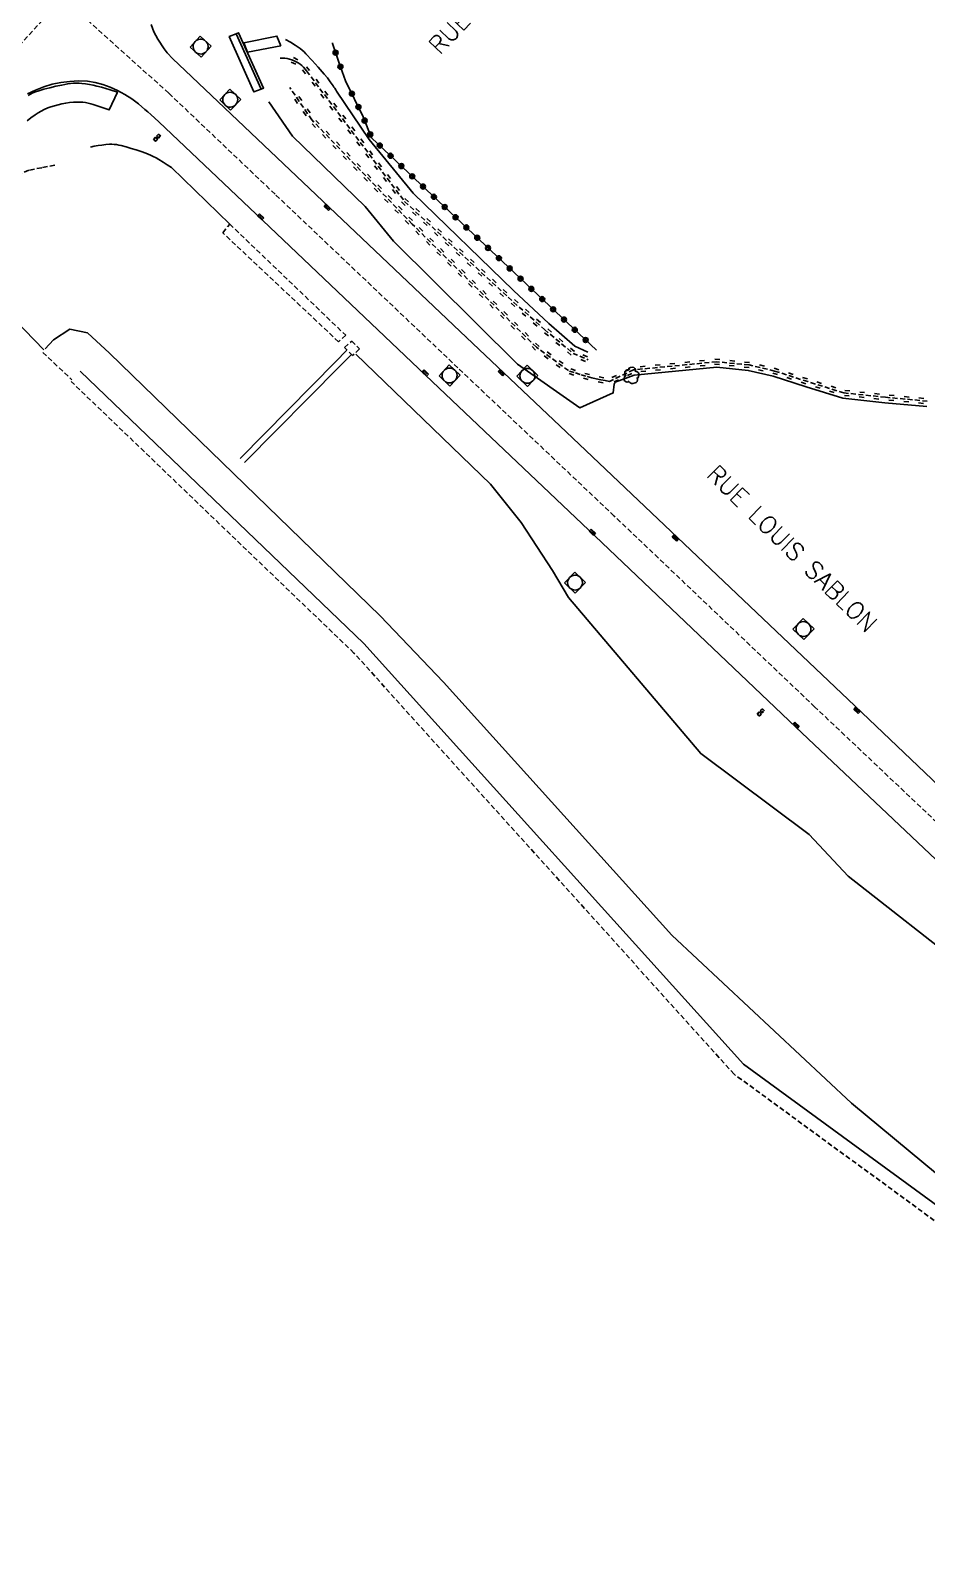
# Model space of a CAD drawing. Header units: millimetres. Extents: x 163000 to 163983, y 152000 to 152911.
# Drawn here: x 163612 to 163702.3, y 152329.6 to 152481.6 of the extents above; entities that cross this region are included whole.
import ezdxf
from ezdxf.enums import TextEntityAlignment as Align

# ---------------------------------------------------------------- set-up
doc = ezdxf.new("R2010")
doc.units = ezdxf.units.MM
doc.linetypes.add('DASHED', pattern=[0.75, 0.5, -0.25])
doc.layers.get('0').update_dxf_attribs({"linetype": 'CONTINUOUS'})
for name, color, linetype in [('W0001', 6, 'DASHED'), ('W0003', 5, 'CONTINUOUS'), ('W0008', 7, 'CONTINUOUS'), ('W0014', 7, 'CONTINUOUS'), ('W0112', 1, 'DASHED'), ('W0121', 7, 'CONTINUOUS'), ('W0124', 7, 'CONTINUOUS'), ('W0211', 2, 'CONTINUOUS'), ('W0212', 2, 'CONTINUOUS'), ('W0213', 2, 'CONTINUOUS'), ('W0220', 5, 'DASHED'), ('W0221', 2, 'CONTINUOUS'), ('W0300', 7, 'CONTINUOUS'), ('W0322', 7, 'CONTINUOUS'), ('W0400', 7, 'CONTINUOUS'), ('W0420', 7, 'CONTINUOUS'), ('W0425', 7, 'CONTINUOUS'), ('W0989', 7, 'CONTINUOUS')]:
    doc.layers.add(name, color=color, linetype=linetype)
doc.styles.get("Standard").update_dxf_attribs({"font": 'romans.shx', "width": 0.85})

# ---------------------------------------------------------------- blocks, each defined once
blk = doc.blocks.new('T400')
for p, q in [((-0.15, 0.3), (0.15, 0.3)), ((-0.15, -0.25), (-0.15, 0.3)), ((-0.15, 0.15), (0.15, 0.15)), ((-0.15, 0), (0.15, 0)), ((0.15, 0.3), (0.15, -0.25)), ((-0.15, -0.15), (0.15, -0.15)), ((-0.15, -0.25), (-0.15, -0.3)), ((-0.15, -0.3), (0.15, -0.3)), ((0.15, -0.3), (0.15, -0.25))]:
    blk.add_line(p, q)
blk = doc.blocks.new('T300')
for p, q in [((-0.8, 0.51), (-0.86, 0.34)), ((-0.86, 0.34), (-0.86, 0.17)), ((-0.86, 0.17), (-0.74, 0.06)), ((-0.69, 0.63), (-0.8, 0.51)), ((-0.8, -0.06), (-0.74, 0.06)), ((-0.74, 0.06), (-0.69, 0.11)), ((-0.57, 0.69), (-0.69, 0.63)), ((-0.46, 0.69), (-0.57, 0.69)), ((-0.29, 0.63), (-0.46, 0.69)), ((-0.29, 0.63), (-0.17, 0.74)), ((-0.23, 0.57), (-0.29, 0.63)), ((-0.17, 0.74), (-0.06, 0.8)), ((-0.06, 0.8), (0.06, 0.8)), ((0.06, 0.8), (0.23, 0.74)), ((0.23, 0.74), (0.34, 0.63)), ((0.34, 0.63), (0.4, 0.51)), ((0.46, 0.46), (0.34, 0.46)), ((0.4, 0.51), (0.4, 0.46)), ((0.57, 0.4), (0.46, 0.46)), ((0.57, 0.4), (0.69, 0.29)), ((0.69, 0.29), (0.74, 0.17)), ((0.74, 0.06), (0.69, -0.17)), ((0.74, 0.17), (0.74, 0.06)), ((-0.8, -0.17), (-0.8, -0.06)), ((-0.8, -0.23), (-0.8, -0.17)), ((-0.74, -0.34), (-0.8, -0.23)), ((-0.69, -0.4), (-0.74, -0.34)), ((-0.51, -0.46), (-0.69, -0.4)), ((-0.4, -0.46), (-0.51, -0.46)), ((-0.4, -0.46), (-0.34, -0.46)), ((-0.34, -0.46), (-0.34, -0.4)), ((-0.34, -0.51), (-0.34, -0.46)), ((-0.29, -0.63), (-0.34, -0.51)), ((-0.17, -0.74), (-0.29, -0.63)), ((-0.06, -0.8), (-0.17, -0.74)), ((0.06, -0.8), (-0.06, -0.8)), ((0.17, -0.74), (0.06, -0.8)), ((0.23, -0.69), (0.17, -0.74)), ((0.29, -0.46), (0.23, -0.46)), ((0.29, -0.63), (0.23, -0.69)), ((0.46, -0.4), (0.29, -0.46)), ((0.34, -0.51), (0.29, -0.63)), ((0.34, -0.51), (0.34, -0.46)), ((0.57, -0.34), (0.46, -0.4)), ((0.63, -0.29), (0.57, -0.34)), ((0.69, -0.17), (0.63, -0.29))]:
    blk.add_line(p, q)
blk = doc.blocks.new('T420')
for p, q in [((0.75, 0.75), (-0.75, 0.75)), ((-0.75, 0.75), (-0.75, -0.75)), ((0.75, 0.75), (0.75, -0.75)), ((0.75, -0.75), (-0.75, -0.75))]:
    blk.add_line(p, q)
blk.add_ellipse((0, 0), major_axis=(-0.53, 0.53), ratio=1, start_param=3.926991, end_param=10.210176)
blk = doc.blocks.new('T425')
for p, q in [((-0.15, 0.6), (0.15, 0.6)), ((-0.15, 0.6), (-0.15, 0.3)), ((-0.15, 0.3), (0.15, 0.3)), ((-0.15, 0.15), (0.15, 0.15)), ((-0.15, -0.15), (-0.15, 0.15)), ((0, 0.45), (0.15, 0.45)), ((0.15, 0.45), (0.15, 0.3)), ((0.15, 0.15), (0.15, -0.15)), ((0.15, -0.15), (-0.15, -0.15))]:
    blk.add_line(p, q)
blk.add_ellipse((0, 0), major_axis=(-0.106, 0.106), ratio=1, start_param=3.926991, end_param=10.210176)
blk = doc.blocks.new('t220o')
at = {"color": 0, "linetype": 'Continuous'}
for p, q in [((-0.25, 0.25), (0.25, 0.25)), ((-0.25, -0.25), (0.25, -0.25))]:
    blk.add_line(p, q, dxfattribs=at)
blk = doc.blocks.new('t322o')
at = {"color": 0, "linetype": 'Continuous'}
for radius in [0.25, 0.15]:
    blk.add_circle((0, 0), radius, dxfattribs=at)

msp = doc.modelspace()

# ---------------------------------------------------------------- linework, layer by layer
at = {"layer": 'W0001'}
for points in [[(163624.06, 152494.33), (163621.94, 152491.95), (163607.88, 152476.72)], [(163708.18, 152397.18), (163691, 152413.44), (163670.81, 152432.66), (163655.08, 152447.58), (163636.68, 152465.06), (163625.99, 152475.22), (163617.62, 152482.75), (163615.29, 152484.77)]]:
    msp.add_lwpolyline(points, dxfattribs=at)
at = {"layer": 'W0003'}
msp.add_lwpolyline([(163637.25, 152480), (163636.86, 152480.97), (163633.53, 152480.31), (163633.92, 152479.35)], close=True, dxfattribs=at)
for points in [[(163633.16, 152438.47), (163642.79, 152448.22), (163643.87, 152449.33)], [(163633.62, 152438.04), (163643.24, 152447.79), (163644.33, 152448.9)]]:
    msp.add_lwpolyline(points, dxfattribs=at)
at = {"layer": 'W0008'}
for points in [[(163624.23, 152482.13), (163624.49, 152481.4), (163624.88, 152480.66), (163625.52, 152479.7), (163625.83, 152479.3), (163626.39, 152478.68), (163626.99, 152478.11), (163655.95, 152450.65), (163655.95, 152450.65), (163665.97, 152441.13), (163695.01, 152413.56), (163707.01, 152402.13)], [(163706.26, 152395.16), (163689.08, 152411.42), (163668.89, 152430.64), (163653.17, 152445.56), (163634.77, 152463.04), (163624.98, 152472.34), (163624.59, 152472.71), (163624.19, 152473.07), (163623.89, 152473.34), (163623.57, 152473.6), (163622.94, 152474.15), (163622.26, 152474.65), (163621.56, 152475.11), (163620.82, 152475.5), (163620.1, 152475.84), (163619.35, 152476.1), (163618.59, 152476.3), (163617.81, 152476.43), (163616.91, 152476.46), (163616.02, 152476.42), (163615.13, 152476.3), (163614.26, 152476.12), (163613.4, 152475.86), (163612.57, 152475.54), (163611.76, 152475.15)]]:
    msp.add_lwpolyline(points, dxfattribs=at)
at = {"layer": 'W0014'}
for points in [[(163632.78, 152481.2), (163632.07, 152480.92), (163634.56, 152475.36), (163635.29, 152475.64)], [(163611.83, 152475), (163612.07, 152475.13), (163612.31, 152475.25), (163612.56, 152475.35), (163612.82, 152475.44), (163613.41, 152475.62), (163614.01, 152475.78), (163614.61, 152475.92), (163615.22, 152476.05), (163615.82, 152476.17), (163616.11, 152476.21), (163616.39, 152476.23), (163616.67, 152476.24), (163616.96, 152476.24), (163617.24, 152476.21), (163617.62, 152476.17), (163618, 152476.11), (163618.37, 152476.03), (163618.74, 152475.95), (163619.2, 152475.83), (163619.64, 152475.7), (163620.09, 152475.56), (163620.82, 152475.32), (163619.99, 152473.54), (163618.39, 152474.09), (163618.13, 152474.17), (163617.87, 152474.23), (163617.6, 152474.28), (163617.33, 152474.32), (163617.06, 152474.33), (163616.79, 152474.33), (163616.4, 152474.31), (163616.01, 152474.28), (163615.62, 152474.23), (163615.24, 152474.16), (163614.86, 152474.07), (163614.48, 152473.97), (163614.13, 152473.86), (163613.8, 152473.74), (163613.46, 152473.59), (163613.14, 152473.43), (163612.83, 152473.24), (163612.53, 152473.05), (163612.12, 152472.75), (163611.73, 152472.44)], [(163620.82, 152475.32), (163620.82, 152475.32), (163619.99, 152473.54), (163618.39, 152474.09), (163618.13, 152474.17), (163617.87, 152474.23), (163617.6, 152474.28), (163617.33, 152474.32), (163617.06, 152474.33), (163616.79, 152474.33), (163616.4, 152474.31), (163616.01, 152474.28), (163615.62, 152474.23), (163615.24, 152474.16), (163614.86, 152474.07), (163614.48, 152473.97), (163614.13, 152473.86), (163613.8, 152473.74), (163613.46, 152473.59), (163613.14, 152473.43), (163612.83, 152473.24), (163612.53, 152473.05), (163612.32, 152472.89)], [(163733.16, 152333.62), (163722.78, 152349), (163683.81, 152377.49), (163645.61, 152419.83), (163617.07, 152447.23)]]:
    msp.add_lwpolyline(points, dxfattribs=at)
at = {"layer": 'W0112'}
for points in [[(163614.52, 152467.97), (163613.21, 152467.73), (163611.9, 152467.47), (163609.82, 152466.68), (163607.44, 152464.98), (163607.07, 152464.6), (163603.04, 152460.14)], [(163613.31, 152449.14), (163616.23, 152446.38)], [(163732.03, 152332.85), (163721.78, 152348.04), (163682.88, 152376.47), (163644.62, 152418.87), (163616.17, 152446.2)]]:
    msp.add_lwpolyline(points, dxfattribs=at)
for points in [[(163643.07, 152450.2), (163631.41, 152461.18), (163632.12, 152462.05), (163643.79, 152450.86)], [(163643.67, 152449.62), (163644.39, 152450.28), (163645.19, 152449.48), (163644.48, 152448.82)]]:
    msp.add_lwpolyline(points, close=True, dxfattribs=at)
at = {"layer": 'W0121'}
msp.add_lwpolyline([(163613.43, 152449.41), (163585.38, 152478.38)], dxfattribs=at)
at = {"layer": 'W0124'}
msp.add_lwpolyline([(163632.78, 152481.2), (163635.29, 152475.64), (163635.52, 152475.75), (163633.01, 152481.31)], close=True, dxfattribs=at)
at = {"layer": 'W0211'}
msp.add_lwpolyline([(163771.28, 152280.66), (163760.5, 152297.71), (163752.19, 152308.87), (163749.17, 152313.96), (163745.52, 152319.83), (163733.91, 152336.66), (163733.91, 152336.66), (163730.08, 152342.81), (163727.83, 152346.53), (163725.72, 152349.65), (163722.21, 152352.98), (163712.85, 152359.41), (163709.03, 152361.65), (163694.68, 152373.56), (163676.6, 152390.47), (163653.64, 152415.95), (163647.27, 152422.61), (163620.03, 152449.06), (163617.8, 152451.11), (163616.03, 152451.47), (163614.4, 152450.4), (163613.56, 152449.5)], dxfattribs=at)
at = {"layer": 'W0212'}
msp.add_lwpolyline([(163618.11, 152469.79), (163618.49, 152469.88), (163618.87, 152469.95), (163619.25, 152470.01), (163619.64, 152470.05), (163620.02, 152470.08), (163620.26, 152470.08), (163620.5, 152470.07), (163620.73, 152470.05), (163620.96, 152470.01), (163621.19, 152469.96), (163621.71, 152469.82), (163622.21, 152469.67), (163622.72, 152469.52), (163623.2, 152469.35), (163623.67, 152469.18), (163624.14, 152468.99), (163624.43, 152468.86), (163624.72, 152468.72), (163625, 152468.56), (163625.43, 152468.3), (163625.84, 152468.03), (163626.25, 152467.74), (163632.12, 152462.05)], dxfattribs=at)
at = {"layer": 'W0213'}
msp.add_lwpolyline([(163644.8, 152448.97), (163658.35, 152435.88), (163661.43, 152432), (163664.58, 152427.19), (163666.2, 152424.45), (163679.51, 152408.76), (163690.43, 152400.59), (163694.34, 152396.42), (163706.58, 152386.8)], dxfattribs=at)
at = {"layer": 'W0220'}
for points in [[(163637.18, 152478.76), (163637.43, 152478.77), (163637.67, 152478.75), (163637.91, 152478.71), (163638.14, 152478.66), (163638.37, 152478.59), (163638.6, 152478.5), (163638.81, 152478.39), (163639.01, 152478.28), (163639.2, 152478.14), (163639.38, 152478), (163639.55, 152477.84), (163639.7, 152477.66), (163639.85, 152477.48)], [(163639.85, 152477.48), (163649.72, 152464.32), (163649.72, 152464.32), (163660.12, 152454.7), (163663.79, 152451.44), (163666.66, 152449.04), (163668.17, 152448.39)], [(163702.31, 152444.23), (163698.11, 152444.62), (163693.91, 152445.06), (163690.28, 152446.19), (163686.95, 152447.26), (163684.39, 152447.87), (163681.12, 152448.19), (163672.75, 152447.38), (163670.34, 152446.22), (163669.89, 152446.3), (163669.45, 152446.38), (163669, 152446.48), (163668.56, 152446.58), (163667.96, 152446.74), (163667.37, 152446.91), (163666.79, 152447.1), (163666.21, 152447.3), (163662.97, 152449.65), (163650.48, 152462.05), (163650.48, 152462.05), (163640.38, 152472.54), (163638.17, 152475.79)]]:
    msp.add_lwpolyline(points, dxfattribs=at)
at = {"layer": 'W0221'}
for points in [[(163637.73, 152480.64), (163638.23, 152480.35), (163638.71, 152480.05), (163639.19, 152479.72), (163639.4, 152479.56), (163639.6, 152479.39), (163639.79, 152479.2), (163640.41, 152478.53), (163641.02, 152477.84), (163641.62, 152477.15), (163641.94, 152476.76), (163642.24, 152476.37), (163642.54, 152475.96), (163642.61, 152475.85), (163642.69, 152475.73), (163642.78, 152475.58), (163642.87, 152475.43), (163646.14, 152470.57), (163650.57, 152465.16), (163660.67, 152455.37), (163664.23, 152452.05), (163666.86, 152449.75), (163668.14, 152449.17)], [(163702.26, 152443.68), (163698.05, 152444.07), (163693.8, 152444.53), (163690.12, 152445.67), (163686.81, 152446.73), (163684.3, 152447.33), (163681.12, 152447.64), (163672.8, 152446.83), (163670.91, 152446.14), (163670.91, 152446.14), (163670.8, 152445.95), (163670.71, 152445.06), (163667.36, 152443.56), (163661.08, 152447.94), (163648.59, 152460.34), (163645.74, 152463.82), (163638.42, 152470.9), (163636.06, 152474.36)]]:
    msp.add_lwpolyline(points, dxfattribs=at)
at = {"layer": 'W0322'}
for points in [[(163643.78, 152476.48), (163643.09, 152478.34), (163642.47, 152480.22), (163642.45, 152480.3)], [(163643.78, 152476.48), (163645.54, 152472.86), (163646.4, 152470.74), (163651.3, 152466.08), (163669.02, 152449.35)]]:
    msp.add_lwpolyline(points, dxfattribs=at)

# ---------------------------------------------------------------- block references
at = {"layer": 'W0220'}
for p, rotation in [((163638.64, 152478.48), 333.7329743461219), ((163639.8, 152477.54), 307.9849649185423), ((163640.75, 152476.28), 306.8911569019244), ((163641.65, 152475.08), 306.8911569019244), ((163639.01, 152474.55), 124.2863416568135), ((163639.86, 152473.31), 124.2863416568135), ((163642.55, 152473.88), 306.8911569019244), ((163640.77, 152472.14), 133.9043287945533), ((163643.45, 152472.68), 306.8911569019244), ((163641.81, 152471.05), 133.9043287945533), ((163644.35, 152471.48), 306.8911569019244), ((163645.25, 152470.28), 306.8911569019244), ((163642.85, 152469.97), 133.9043287945533), ((163643.89, 152468.89), 133.9043287945533), ((163646.15, 152469.08), 306.8911569019244), ((163644.94, 152467.81), 133.9043287945533), ((163647.05, 152467.88), 306.8911569019244), ((163645.98, 152466.73), 133.9043287945533), ((163647.02, 152465.65), 133.9043287945533), ((163647.95, 152466.68), 306.8911569019244), ((163648.06, 152464.57), 133.9043287945533), ((163648.85, 152465.48), 306.8911569019244), ((163649.76, 152464.29), 317.2142288713753), ((163649.1, 152463.49), 133.9043287945533), ((163650.86, 152463.27), 317.2142288713753), ((163650.14, 152462.41), 133.9043287945533), ((163651.19, 152461.34), 135.2019026490766), ((163651.96, 152462.25), 317.2142288713753), ((163653.06, 152461.23), 317.2142288713753), ((163652.26, 152460.29), 135.2019026490766), ((163654.16, 152460.22), 317.2142288713753), ((163653.32, 152459.23), 135.2019026490766), ((163654.39, 152458.17), 135.2019026490766), ((163655.26, 152459.2), 317.2142288713753), ((163656.36, 152458.18), 317.2142288713753), ((163655.45, 152457.12), 135.2019026490766), ((163657.46, 152457.16), 317.2142288713753), ((163656.51, 152456.06), 135.2019026490766), ((163657.58, 152455), 135.2019026490766), ((163658.56, 152456.14), 317.2142288713753), ((163659.66, 152455.12), 317.2142288713753), ((163658.64, 152453.95), 135.2019026490766), ((163660.78, 152454.11), 318.3544007581146), ((163659.71, 152452.89), 135.2019026490766), ((163661.9, 152453.12), 318.3544007581146), ((163663.02, 152452.12), 318.3544007581146), ((163660.77, 152451.83), 135.2019026490766), ((163661.84, 152450.77), 135.2019026490766), ((163664.15, 152451.14), 320.1300553636289), ((163662.9, 152449.72), 135.2019026490766), ((163665.3, 152450.17), 320.1300553636289), ((163666.45, 152449.21), 320.1300553636289), ((163664.11, 152448.83), 144.0936703784161), ((163665.32, 152447.95), 144.0936703784161), ((163667.79, 152448.55), 336.8398894176412), ((163673.7, 152447.47), 185.5281732417853), ((163675.19, 152447.61), 185.5281732417853), ((163676.69, 152447.76), 185.5281732417853), ((163678.18, 152447.9), 185.5281732417853), ((163679.67, 152448.05), 185.5281732417853), ((163681.17, 152448.18), 174.4347503639688), ((163682.66, 152448.04), 174.4347503639688), ((163684.15, 152447.89), 174.4347503639688), ((163685.62, 152447.58), 166.5287000460756), ((163666.59, 152447.17), 160.4345333853366), ((163668.02, 152446.72), 165.3963128591969), ((163669.48, 152446.38), 169.296404523074), ((163670.91, 152446.49), 205.6233685174666), ((163672.26, 152447.14), 205.6233685174666), ((163687.07, 152447.22), 162.2133532449826), ((163688.5, 152446.76), 162.2133532449826), ((163689.93, 152446.3), 162.2133532449826), ((163691.36, 152445.85), 162.7546640224254), ((163692.79, 152445.41), 162.7546640224254), ((163694.24, 152445.03), 173.9361356077668), ((163695.73, 152444.87), 173.9361356077668), ((163697.22, 152444.71), 173.9361356077668), ((163698.71, 152444.56), 174.6961324429858), ((163700.21, 152444.42), 174.6961324429858), ((163701.7, 152444.28), 174.6961324429858)]:
    msp.add_blockref('t220o', p, dxfattribs=dict(at, rotation=rotation))
at = {"layer": 'W0300', "rotation": 297.2490253579639}
msp.add_blockref('T300', (163672.53, 152446.7), dxfattribs=at)
at = {"layer": 'W0322'}
for p, rotation in [((163642.77, 152479.31), 108.2806622496845), ((163643.26, 152477.89), 110.2834820016396), ((163644.41, 152475.18), 295.8810046868911), ((163645.07, 152473.83), 295.8810046868911), ((163645.69, 152472.47), 292.0380603110636), ((163646.26, 152471.08), 292.0380603110636), ((163647.22, 152469.96), 316.4754732132174), ((163648.3, 152468.93), 316.4754732132174), ((163649.39, 152467.89), 316.4754732132174), ((163650.48, 152466.86), 316.4754732132174), ((163651.57, 152465.83), 316.6481653978464), ((163652.66, 152464.8), 316.6481653978464), ((163653.75, 152463.77), 316.6481653978464), ((163654.84, 152462.74), 316.6481653978464), ((163655.93, 152461.71), 316.6481653978464), ((163657.02, 152460.68), 316.6481653978464), ((163658.11, 152459.65), 316.6481653978464), ((163659.2, 152458.62), 316.6481653978464), ((163660.29, 152457.59), 316.6481653978464), ((163661.38, 152456.56), 316.6481653978464), ((163662.47, 152455.53), 316.6481653978464), ((163663.56, 152454.5), 316.6481653978464), ((163664.66, 152453.47), 316.6481653978464), ((163665.75, 152452.44), 316.6481653978464), ((163666.84, 152451.41), 316.6481653978464), ((163667.93, 152450.38), 316.6481653978464)]:
    msp.add_blockref('t322o', p, dxfattribs=dict(at, rotation=rotation))
at = {"layer": 'W0400'}
for p, rotation in [((163635.24, 152462.78), 226.4693484435113), ((163641.93, 152463.73), 46.52155772474499), ((163651.79, 152447.05), 226.4693484435113), ((163659.45, 152447.1), 46.44228171632781), ((163668.61, 152431.03), 226.4930435690829), ((163676.97, 152430.45), 46.49649842096505), ((163695.23, 152413.1), 46.38676772205343), ((163689.1, 152411.6), 226.4190993303811)]:
    msp.add_blockref('T400', p, dxfattribs=dict(at, rotation=rotation))
at = {"layer": 'W0420'}
for p, rotation in [((163629.19, 152479.92), 318.0334073264463), ((163632.17, 152474.57), 316.4679359058846), ((163654.24, 152446.81), 316.4693479061698), ((163662.07, 152446.78), 316.4930435690812), ((163666.86, 152425.96), 316.4190993303821), ((163689.85, 152421.29), 316.4190993303821)]:
    msp.add_blockref('T420', p, dxfattribs=dict(at, rotation=rotation))
at = {"layer": 'W0425'}
for p, rotation in [((163624.66, 152470.58), 316.4679359058846), ((163685.41, 152412.73), 316.4190993303821)]:
    msp.add_blockref('T425', p, dxfattribs=dict(at, rotation=rotation))

# ---------------------------------------------------------------- texts
at = {"layer": 'W0989'}
for s, rotation, p in [('RUE DU BUSTON', 46.5234, (163652.62, 152479.61)), ('RUE LOUIS SABLON', 315.5807, (163680.6, 152437.34))]:
    msp.add_text(s, height=1.75, rotation=rotation, dxfattribs=at).set_placement(p, align=Align.MIDDLE_LEFT)

doc.saveas('drawing.dxf')
